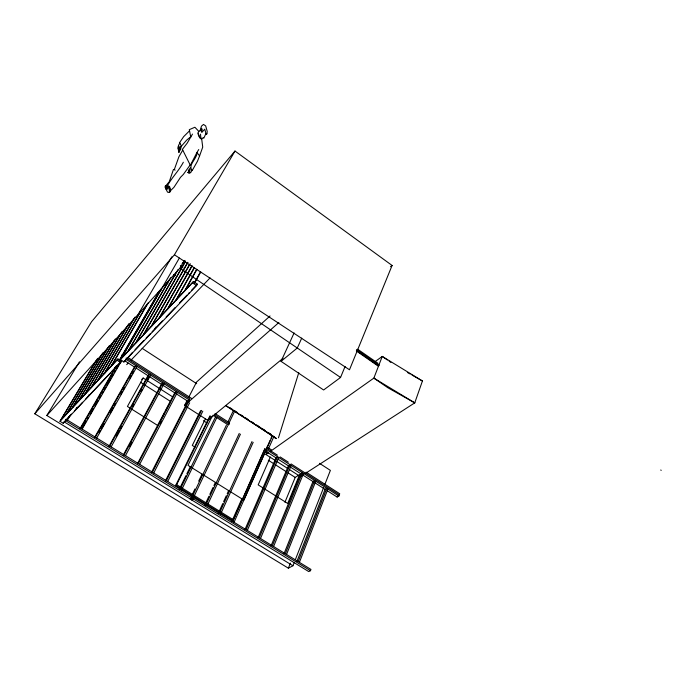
<?xml version="1.0" encoding="UTF-8"?>
<svg xmlns="http://www.w3.org/2000/svg" width="696" height="696" viewBox="0 0 696 696"><rect width="100%" height="100%" fill="white"/><g stroke="black" fill="none" stroke-linecap="round" stroke-linejoin="round"><path stroke-width="1.04" d="M169.493 192.113L169.328 189.643L168.354 187.668L167.214 187.555L167.101 189.547L166.153 188.886L167.945 186.476L169.232 187.094C170.007 188.599 171.059 192.122 168.536 192.444L167.501 192.096L165.039 187.128L165.805 185.588L166.953 186.502M201.718 139.078C198.995 138.852 196.498 131.631 199.152 131.37L200.248 130.178L201.466 126.133L203.502 124.419L205.694 125.933L207.208 131.405L206.947 133.945L206.581 133.58L206.468 134.441L205.955 133.475L204.763 129.186L201.762 132.484L202.197 129.386L201.553 128.316L200.944 130.048L201.257 131.509M178.829 146.447C179.272 158.566 178.176 149.483 180.308 146.612C179.02 153.355 180.734 149.84 181.36 145.934M205.955 133.475L203.771 138.252L203.189 137.704L202.188 138.469C200.735 140.053 200.535 134.806 200.552 134.145M169.72 192.018L170.32 190.165L169.789 187.033L168.815 186.015L167.945 186.119L167.214 187.555M196.977 152.702C197.011 159.079 187.563 164.717 192.148 170.633L197.464 161.246L199.604 155.861L196.898 152.563L198.743 149.544M278.478 437.801L298.775 372.691M374.535 362.024L382.261 356.413L422.437 380.982L414.755 402.862L304.996 473.689M174.27 169.641L178.924 156.731L182.752 150.084L182.3 149.501L187.198 143.132L192.496 134.093M191.957 170.233L190.704 172.608L189.164 173.261L187.946 172.46M327.137 490.637L337.134 497.048L337.569 495.909M226.409 425.143L191.644 497.927L190.13 499.023L308.746 571.581L310.477 570.694L310.955 569.432L192.235 496.674M337.134 497.048L338.848 496.039L339.718 493.751L306.101 472.14M299.393 562.351L327.929 489.027M296.87 561.524L325.093 489.332L326.789 488.305L298.192 561.611M34.8 413.781L174.426 254.788L349.488 369.776L392.092 265.463L234.996 151.041L91.576 321.735L34.8 413.781L288.379 568.188L292.946 565.761L294.234 562.481M295.426 559.445L323.631 487.583M324.815 484.547L330.382 470.383L319.464 463.301M288.379 568.188L290.38 563.134M285.325 553.729L314.644 480.501L312.965 481.554L284.038 553.659M286.535 554.468L315.784 481.24M273.58 546.525L303.552 473.384M299.628 474.559L287.718 503.46L258.181 484.877L270.344 457.063M271.101 545.734L300.742 473.715L302.395 472.645L272.353 545.777M294.112 332.932L281.045 361.346L323.614 389.986L340.553 377.458L345.077 366.47M284.934 502.242L295.208 477.421L298.749 475.133M260.504 538.513L291.215 465.467M258.059 537.738L288.422 465.815L290.058 464.719L259.277 537.764M246.088 529.682L277.617 456.741L276.007 457.855L244.905 529.682M247.332 530.439L278.791 457.49M234.047 522.296L266.264 449.451M275.033 460.334L265.95 454.523L267.203 451.678M268.456 448.833L273.893 436.505M231.637 521.574L232.507 519.607M209.905 415.921L175.696 485.373L232.29 520.382L241.912 498.71M232.29 520.382L233.325 519.729L264.811 448.729M232.795 521.53L265.08 448.694M267.055 447.223L270.126 440.264M271.005 438.271L271.892 436.288M272.423 435.887L243.87 500.076L187.981 465.328L212.271 416.06M220.649 514.083L253.187 442.325M301.742 338.108L297.262 348.009L281.045 361.346M218.266 513.378L222.737 503.565M223.625 501.607L226.313 495.717M227.2 493.751L228.54 490.81M219.388 513.317L252.004 441.56M178.437 145.977L178.167 148.579M205.868 505.026L239.259 433.39M207.138 505.809L240.451 434.156M204.789 505.122L208.904 496.3M209.818 494.343L213.019 487.487M213.933 485.521L215.308 482.589M229.219 422.629L234.813 410.91M191.191 496.796L194.932 488.966M198.682 481.136L201.953 474.289M228.018 421.854L233.612 410.135M193.523 497.457L227.618 425.917M179.22 489.375L185.91 475.699M186.859 473.75L190.208 466.903M180.238 489.236L215.586 416.826M181.525 490.027L216.795 417.609M175.696 485.373L176.671 484.66L210.401 416.104M205.511 418.696L192.296 445.423L195.011 447.128M167.692 481.545L202.814 411.179M165.404 480.927L200.587 410.675M166.387 480.745L201.588 410.388M196.898 152.563L190.356 165.335L182.752 150.084M153.738 472.993L189.66 402.749M151.476 472.393L187.964 401.305L189.416 400.026L152.424 472.184M283.037 358.283L207.782 420.332L184.518 405.464L186.928 400.783M188.851 397.033L196.55 382.06L270.048 315.975M139.661 464.363L177.41 392.327M137.425 463.788L174.739 392.831L176.166 391.526L138.33 463.553M158.644 424.238L164.63 412.858M165.622 410.962L170.111 402.418M160.385 423.359L161.394 421.437M125.463 455.663L164.073 383.757M123.262 455.114L161.411 384.288L162.821 382.957L124.123 454.845M129.743 446.353L131.796 442.525M111.142 446.893L150.623 375.127M108.968 446.371L147.978 375.666L149.353 374.309L109.794 446.066M116.536 435.879L119.651 430.224M120.695 428.336L121.73 426.448M132.631 406.647L133.667 404.767M140.94 391.561L141.975 389.682M147.169 380.251L149.24 376.475M145.864 379.738L143.185 378.024L127.42 406.455L157.627 425.43M193.453 281.549L120.338 359.719L123.879 361.981L196.585 285.595L197.359 284.194L193.453 281.549L121.104 358.405M194.671 282.306L200.448 271.901M194.454 283.315L200.752 271.962M184.51 291.05L196.672 269.326M185.336 290.171L196.968 269.378M175.81 300.289L194.288 267.429M176.619 299.437L194.576 267.49M94.552 437.54L134.432 366.983L135.781 365.6L95.343 437.201M167.353 309.276L191.896 265.829M168.136 308.441L192.148 265.915M99.093 432.729L100.154 430.841M101.216 428.962L104.4 423.316M110.238 412.963L113.422 407.317M114.483 405.437L115.545 403.558M120.852 394.145L122.444 391.326M123.505 389.438L124.567 387.559M129.874 378.154L131.466 375.327M132.527 373.447L133.589 371.56M96.701 438.036L137.06 366.418M159.123 318.02L189.486 264.515M159.88 317.211L190.252 263.671M154.799 328.947L155.869 327.059M151.11 326.528L187.702 262.322M151.85 325.737L187.911 262.435M143.306 334.811L185.188 261.626M144.029 334.045L185.38 261.748M135.711 342.884L176.419 272.023M136.416 342.136L178.202 269.361M292.946 565.761L46.841 415.503L179.925 268.178L184.249 260.643M128.316 350.74L168.867 280.401M128.995 350.01L170.642 277.748M123.879 361.981L132.571 352.315M80.762 428.266L117.206 365.278M119.929 360.58L161.542 288.509M121.765 357.692L179.342 258.077M82.467 427.596L86.269 421.019M87.348 419.149L88.436 417.269M90.062 414.451L93.316 408.813M94.943 405.994L98.197 400.365M99.284 398.486L100.911 395.667M101.999 393.788L103.078 391.918M104.165 390.038L105.792 387.22M106.879 385.34L110.673 378.772M111.76 376.893L113.387 374.074M114.466 372.195L115.553 370.315M116.641 368.436L118.268 365.626M119.347 363.747L120.434 361.868M82.137 429.11L121.756 360.467M95.996 360.815L59.969 421.28L63.197 423.255L121.469 361.233L117.929 358.962L60.7 420.045M59.969 421.28L117.929 358.962M114.431 368.663L115.519 366.783M119.329 360.206L157.94 293.529M80.023 428.632L116.171 366.096M119.146 361.041L158.61 292.798M110.934 366.435L147.569 303.552M111.586 365.739L148.231 302.821M138.147 314.427L171.834 256.833M104.113 373.717L140.627 311.243M104.739 373.039L141.271 310.529M174.426 254.788L234.996 151.041M87.974 396.616L89.062 394.762M97.457 380.816L133.754 318.899M98.075 380.164L135.015 317.124M75.673 409.613L76.769 407.76M84.616 394.519L119.564 335.255M76.238 409.022L77.326 407.169M85.208 393.892L121.809 331.809M90.959 387.75L127.133 326.241M91.559 387.106L128.838 323.692M67.825 418.661L68.913 416.808M78.422 401.131L114.24 340.561M78.996 400.513L115.379 338.978M67.442 420.106L70.183 415.477M66.468 413.885L101.912 354.264M67.016 413.302L103.034 352.707M63.197 423.255L71.401 414.129M72.375 407.578L108.054 347.408M72.941 406.986L109.176 345.851M189.512 130.839L183.692 136.607L179.429 142.863L179.89 143.071C178.106 145.264 177.558 148.909 178.837 151.319M61.231 419.47L97.649 358.353M46.841 415.503L79.448 361.842M190.191 164.909L183.344 174.435L180.508 177.306L173.922 187.337L170.807 190.391L170.233 191.826L170.085 191.322M183.352 162.238C178.585 171.355 170.729 178.533 166.414 187.816L167.11 188.468M182.152 263.619L185.049 260.408M157.783 293.294L159.236 291.685M157.835 293.651L161.472 289.632M120.773 358.223L122.104 356.813M74.394 410.971L82.606 402.288M85.599 399.13L93.821 390.439M94.352 389.882L94.961 389.238M96.065 388.072L110.264 373.073M111.751 371.49L121.469 361.233M135.024 349.74L143.924 340.379M146.151 338.038L150.606 333.358M152.093 331.792L162.481 320.873M166.187 316.967L175.096 307.606M179.551 302.925L186.963 295.121M188.364 293.651L189.199 292.772M191.417 290.441L197.359 284.194M126.689 364.652L128.195 363.086M131.196 359.962L210.061 277.895M141.714 379.477L143.185 378.024M184.518 405.464L278.87 322.526M190.643 136.886L186.676 140.096L181.421 146.151L179.89 143.071M390.5 266.681L392.092 265.463M265.95 454.523L268.604 452.644M270.379 451.391L373.856 378.111L382.261 356.413L387.428 360.015M301.368 476.029L303.178 474.855M190.182 172.13L189.077 172.721L187.85 172.434L189.39 171.329L190.112 169.589L188.59 171.103L188.311 170.581L190.573 167.51M200.248 130.178L200.918 130.326M175.114 170.12L173.852 169.406L173.304 169.85L169.293 181.691L166.161 185.388L166.553 185.849M407.36 372.43L410.188 374.03M412.067 375.1L422.437 380.982M310.477 570.694L65.328 420.488L66.059 419.253L193.966 497.649L193.375 498.902L191.852 499.998L64.076 421.82M176.671 484.66L233.325 519.729M268.282 460.221L273.667 463.658M275.468 464.806L286.239 471.688M288.031 472.836L295.208 477.421M203.389 420.671L207.016 422.985M140.435 382.226L156.896 392.727M158.723 393.892L170.607 401.47M124.279 360.467L134.276 366.879M136.094 368.045L187.903 401.27M265.341 451.017L276.242 458.012M278.061 459.177L300.785 473.741M302.603 474.907L325.319 489.479M276.851 461.5L287.744 468.478M289.562 469.635L300.463 476.612M117.172 360.276L120.713 362.546M147.648 380.886L172.643 396.868M127.794 357.431L191.417 398.329M215.047 413.52L229.584 422.863L228.514 425.125L213.028 415.19M267.029 447.023L271.57 449.947M121.696 355.03L123.514 356.204M126.246 357.953L189.93 398.869M214.49 414.642L229.045 423.995M266.525 448.154L277.434 455.167M280.166 456.924L288.353 462.179M291.085 463.928L339.283 494.891M125.611 359.066L189.356 399.991M266.02 449.294L338.848 496.039M142.158 348.339L196.716 383.714M229.515 407.438L232.212 409.196M234.917 410.945L237.623 412.693M241.225 415.025L243.026 416.191M244.827 417.356L248.429 419.697M251.134 421.445L253.831 423.194M256.537 424.943L259.234 426.691M262.844 429.023L265.541 430.772M268.247 432.529L270.944 434.278M225.73 405.481L273.485 436.401M225.704 405.637L276.408 438.463M272.171 435.87L275.764 438.193M166.274 282.715L167.927 283.829M356.665 349.853L378.981 364.948M356.978 350.627L378.38 365.095M356.543 350.427L378.876 365.53M173.643 274.563L175.305 275.686M192.679 282.941L196.585 285.595M180.342 265.628L182.865 267.351M179.925 268.178L340.553 377.458M356.361 350.984L378.598 366.383M357.605 349.192L377.998 363.321M356.648 350.01L377.971 364.782M356.483 350.419L378.702 365.8M389.151 361.215L390.874 362.416M258.547 426.265L276.086 438.628M660.748 470.017L661.2 470.348M201.492 139.052L199.917 137.486L198.125 133.24M199.604 155.861L202.727 147.117L201.683 138.939M165.222 186.058L166.379 188.303M198.725 131.283L194.889 127.237L189.321 129.647L190.756 137.129M166.153 188.886L166.309 189.59M414.755 402.862L387.898 387.768L373.856 378.111L414.755 402.862"/></g></svg>
